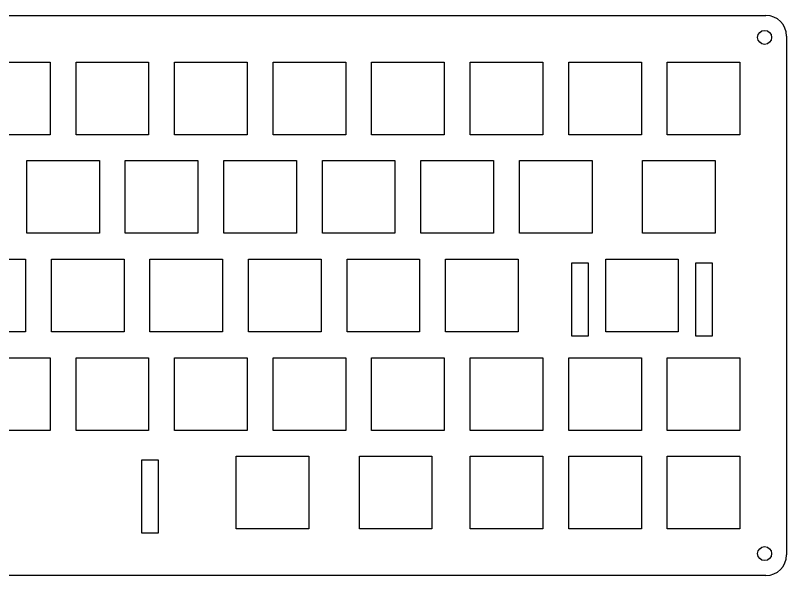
# Model space of a CAD drawing. Header units: millimetres. Extents: x -742 to 1487, y -1115 to 638.
# Drawn here: x 243.2 to 391.9, y 345.5 to 453.5 of the extents above; entities that cross this region are included whole.
import ezdxf

# ---------------------------------------------------------------- set-up
doc = ezdxf.new("R2010")
doc.units = ezdxf.units.MM
doc.layers.add('Layer_1', color=7, linetype='CONTINUOUS')

msp = doc.modelspace()

# ---------------------------------------------------------------- linework, layer by layer
at = {"layer": 'Layer_1', "linetype": 'ByBlock'}
for p, q in [((97.889, 453.515), (387.889, 453.515)), ((387.889, 345.515), (97.889, 345.515))]:
    msp.add_line(p, q, dxfattribs=at)
at = {"layer": 'Layer_1'}
msp.add_line((391.889, 449.515), (391.889, 349.515), dxfattribs=at)
for points in [[(235.889, 444.515), (249.889, 444.515), (249.889, 430.515), (235.889, 430.515), (235.889, 444.515)], [(254.889, 444.515), (268.889, 444.515), (268.889, 430.515), (254.889, 430.515), (254.889, 444.515)], [(273.889, 444.515), (287.889, 444.515), (287.889, 430.515), (273.889, 430.515), (273.889, 444.515)], [(292.889, 444.515), (306.889, 444.515), (306.889, 430.515), (292.889, 430.515), (292.889, 444.515)], [(311.889, 444.515), (325.889, 444.515), (325.889, 430.515), (311.889, 430.515), (311.889, 444.515)], [(330.889, 444.515), (344.889, 444.515), (344.889, 430.515), (330.889, 430.515), (330.889, 444.515)], [(349.889, 444.515), (363.889, 444.515), (363.889, 430.515), (349.889, 430.515), (349.889, 444.515)], [(368.889, 444.515), (382.889, 444.515), (382.889, 430.515), (368.889, 430.515), (368.889, 444.515)], [(245.389, 425.515), (259.389, 425.515), (259.389, 411.515), (245.389, 411.515), (245.389, 425.515)], [(264.389, 425.515), (278.389, 425.515), (278.389, 411.515), (264.389, 411.515), (264.389, 425.515)], [(283.389, 425.515), (297.389, 425.515), (297.389, 411.515), (283.389, 411.515), (283.389, 425.515)], [(302.389, 425.515), (316.389, 425.515), (316.389, 411.515), (302.389, 411.515), (302.389, 425.515)], [(321.389, 425.515), (335.389, 425.515), (335.389, 411.515), (321.389, 411.515), (321.389, 425.515)], [(340.389, 425.515), (354.389, 425.515), (354.389, 411.515), (340.389, 411.515), (340.389, 425.515)], [(364.139, 425.515), (378.139, 425.515), (378.139, 411.515), (364.139, 411.515), (364.139, 425.515)], [(231.139, 406.515), (245.139, 406.515), (245.139, 392.515), (231.139, 392.515), (231.139, 406.515)], [(250.139, 406.515), (264.139, 406.515), (264.139, 392.515), (250.139, 392.515), (250.139, 406.515)], [(269.139, 406.515), (283.139, 406.515), (283.139, 392.515), (269.139, 392.515), (269.139, 406.515)], [(288.139, 406.515), (302.139, 406.515), (302.139, 392.515), (288.139, 392.515), (288.139, 406.515)], [(307.139, 406.515), (321.139, 406.515), (321.139, 392.515), (307.139, 392.515), (307.139, 406.515)], [(326.139, 406.515), (340.139, 406.515), (340.139, 392.515), (326.139, 392.515), (326.139, 406.515)], [(357.014, 406.515), (371.014, 406.515), (371.014, 392.515), (357.014, 392.515), (357.014, 406.515)], [(235.889, 387.515), (249.889, 387.515), (249.889, 373.515), (235.889, 373.515), (235.889, 387.515)], [(254.889, 387.515), (268.889, 387.515), (268.889, 373.515), (254.889, 373.515), (254.889, 387.515)], [(273.889, 387.515), (287.889, 387.515), (287.889, 373.515), (273.889, 373.515), (273.889, 387.515)], [(292.889, 387.515), (306.889, 387.515), (306.889, 373.515), (292.889, 373.515), (292.889, 387.515)], [(311.889, 387.515), (325.889, 387.515), (325.889, 373.515), (311.889, 373.515), (311.889, 387.515)], [(330.889, 387.515), (344.889, 387.515), (344.889, 373.515), (330.889, 373.515), (330.889, 387.515)], [(349.889, 387.515), (363.889, 387.515), (363.889, 373.515), (349.889, 373.515), (349.889, 387.515)], [(368.889, 387.515), (382.889, 387.515), (382.889, 373.515), (368.889, 373.515), (368.889, 387.515)], [(285.764, 368.515), (299.764, 368.515), (299.764, 354.515), (285.764, 354.515), (285.764, 368.515)], [(309.514, 368.515), (323.514, 368.515), (323.514, 354.515), (309.514, 354.515), (309.514, 368.515)], [(330.889, 368.515), (344.889, 368.515), (344.889, 354.515), (330.889, 354.515), (330.889, 368.515)], [(349.889, 368.515), (363.889, 368.515), (363.889, 354.515), (349.889, 354.515), (349.889, 368.515)], [(368.889, 368.515), (382.889, 368.515), (382.889, 354.515), (368.889, 354.515), (368.889, 368.515)]]:
    msp.add_lwpolyline(points, dxfattribs=at)
at = {"layer": 'Layer_1', "linetype": 'ByBlock'}
for points in [[(350.414, 405.765), (350.414, 391.765), (353.714, 391.765), (353.714, 405.765)], [(374.314, 405.765), (374.314, 391.765), (377.614, 391.765), (377.614, 405.765)], [(267.514, 367.765), (267.514, 353.765), (270.814, 353.765), (270.814, 367.765)], [(267.514, 367.765), (267.514, 353.765), (270.814, 353.765), (270.814, 367.765)]]:
    msp.add_lwpolyline(points, close=True, dxfattribs=at)
at = {"layer": 'Layer_1'}
for centre in [(387.657, 449.283), (387.657, 349.748)]:
    msp.add_circle(centre, 1.35, dxfattribs=at)
for centre, start, end in [((387.889, 449.515), 0, 90), ((387.889, 349.515), 270, 0)]:
    msp.add_arc(centre, 4, start, end, dxfattribs=at)

doc.saveas('drawing.dxf')
